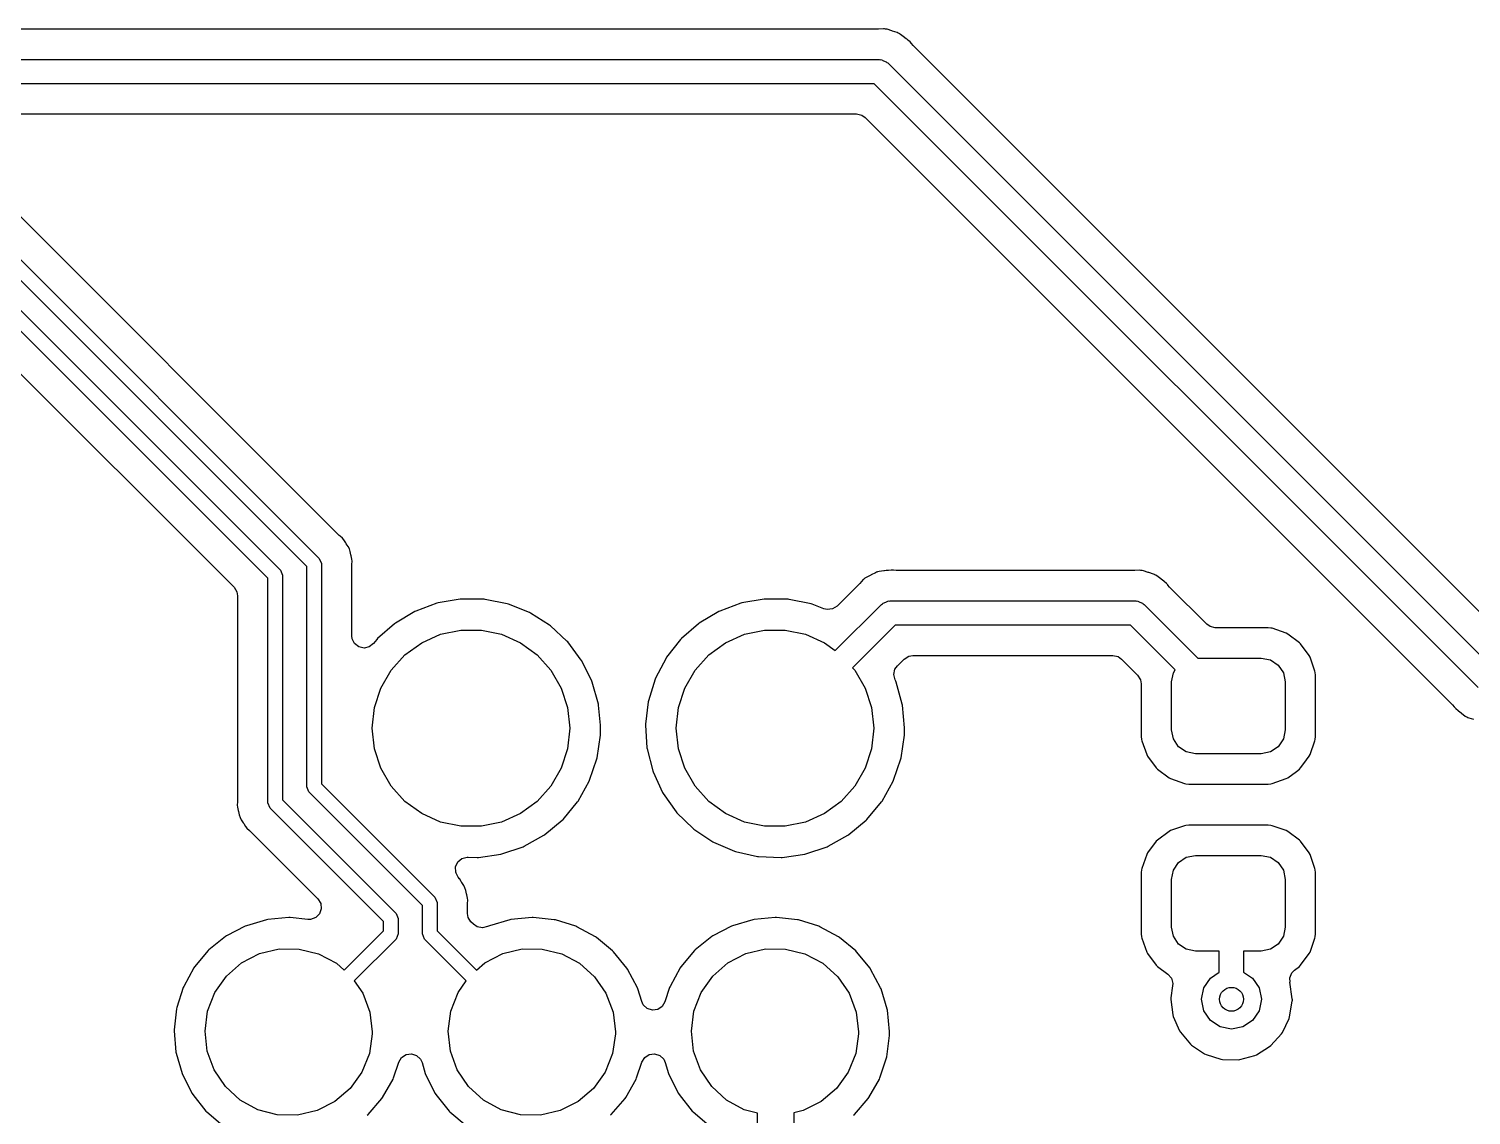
# Model space of a CAD drawing. Extents: x 0 to 4.25, y -4.33 to 0.
# Drawn here: x 2.2353 to 2.7098, y -3.3101 to -2.9525 of the extents above; entities that cross this region are included whole.
import ezdxf

# ---------------------------------------------------------------- set-up
doc = ezdxf.new("R2010")
doc.units = 0
doc.header["$MEASUREMENT"] = 0
doc.layers.add('BLACK', color=7, linetype='CONTINUOUS')

msp = doc.modelspace()

# ---------------------------------------------------------------- linework, layer by layer
at = {"layer": 'BLACK', "linetype": 'CONTINUOUS'}
for p, q in [((2.51462, -2.95256), (2.11513, -2.95256)), ((2.51478, -2.95255), (2.51462, -2.95256)), ((2.51645, -2.95249), (2.51478, -2.95255)), ((2.51675, -2.95252), (2.51645, -2.95249)), ((2.51708, -2.95255), (2.51675, -2.95252)), ((2.51722, -2.95256), (2.51708, -2.95255)), ((2.51767, -2.95265), (2.51722, -2.95256)), ((2.51923, -2.9532), (2.51767, -2.95265)), ((2.51941, -2.95326), (2.51923, -2.9532)), ((2.52093, -2.95371), (2.51941, -2.95326)), ((2.52132, -2.95391), (2.52093, -2.95371)), ((2.5214, -2.95394), (2.52132, -2.95391)), ((2.52143, -2.95396), (2.5214, -2.95394)), ((2.5216, -2.95404), (2.52143, -2.95396)), ((2.52162, -2.95405), (2.5216, -2.95404)), ((2.5217, -2.95411), (2.52162, -2.95405)), ((2.52208, -2.95432), (2.5217, -2.95411)), ((2.52332, -2.95529), (2.52208, -2.95432)), ((2.52347, -2.95541), (2.52332, -2.95529)), ((2.52393, -2.95573), (2.52347, -2.95541)), ((2.5243, -2.95605), (2.52393, -2.95573)), ((2.52448, -2.95621), (2.5243, -2.95605)), ((2.5243, -2.95605), (2.5243, -2.95605)), ((2.52523, -2.9568), (2.52448, -2.95621)), ((2.52566, -2.95727), (2.52523, -2.9568)), ((2.52571, -2.95735), (2.52566, -2.95727)), ((2.52624, -2.95801), (2.52571, -2.95735)), ((2.71641, -3.14818), (2.52624, -2.95801)), ((1.9926, -2.96254), (2.515, -2.96254)), ((2.515, -2.96254), (2.51531, -2.96264)), ((2.51531, -2.96264), (2.51563, -2.96258)), ((2.51563, -2.96258), (2.51646, -2.96301)), ((2.51646, -2.96301), (2.51735, -2.9633)), ((2.51735, -2.9633), (2.51754, -2.96356)), ((2.51754, -2.96356), (2.51783, -2.96371)), ((2.51783, -2.96371), (2.71661, -3.16249)), ((2.51334, -2.97054), (1.99094, -2.97054)), ((2.71212, -3.16932), (2.51334, -2.97054)), ((2.20848, -2.98052), (2.50755, -2.98052)), ((2.50755, -2.98052), (2.50929, -2.98091)), ((2.50929, -2.98091), (2.51038, -2.98169)), ((2.51038, -2.98169), (2.70371, -3.17502)), ((2.33739, -3.11922), (2.20639, -2.98822)), ((2.32673, -3.12948), (2.19613, -2.99888)), ((2.19883, -2.99478), (2.33083, -3.12679)), ((2.19394, -3.00657), (2.31802, -3.13065)), ((2.31392, -3.13335), (2.19124, -3.01067)), ((2.18828, -3.02182), (2.30277, -3.13631)), ((2.33764, -3.11946), (2.33739, -3.11922)), ((2.33851, -3.12018), (2.33764, -3.11946)), ((2.33894, -3.1207), (2.33851, -3.12018)), ((2.3395, -3.12167), (2.33894, -3.1207)), ((2.33969, -3.12197), (2.3395, -3.12167)), ((2.34034, -3.12289), (2.33969, -3.12197)), ((2.33083, -3.12679), (2.33154, -3.12849)), ((2.34071, -3.12369), (2.34034, -3.12289)), ((2.34101, -3.12452), (2.34071, -3.12369)), ((2.34121, -3.12563), (2.34101, -3.12452)), ((2.34128, -3.12597), (2.34121, -3.12563)), ((2.34157, -3.12706), (2.34128, -3.12597)), ((2.34163, -3.12773), (2.34157, -3.12706)), ((2.31802, -3.13065), (2.31873, -3.13235)), ((2.32673, -3.20199), (2.32673, -3.12948)), ((2.33154, -3.12849), (2.33154, -3.20099)), ((2.34152, -3.1292), (2.34153, -3.12885)), ((2.34152, -3.15231), (2.34152, -3.1292)), ((2.34153, -3.12885), (2.34163, -3.12773)), ((2.51379, -3.13151), (2.5124, -3.13226)), ((2.5142, -3.13137), (2.51379, -3.13151)), ((2.51429, -3.13133), (2.5142, -3.13137)), ((2.51431, -3.13132), (2.51429, -3.13133)), ((2.51449, -3.13127), (2.51431, -3.13132)), ((2.51452, -3.13126), (2.51449, -3.13127)), ((2.51461, -3.13124), (2.51452, -3.13126)), ((2.51503, -3.13111), (2.51461, -3.13124)), ((2.5166, -3.13093), (2.51503, -3.13111)), ((2.51678, -3.1309), (2.5166, -3.13093)), ((2.51734, -3.13081), (2.51678, -3.1309)), ((2.51783, -3.13077), (2.51734, -3.13081)), ((2.51806, -3.13076), (2.51783, -3.13077)), ((2.51783, -3.13077), (2.51783, -3.13077)), ((2.51901, -3.13064), (2.51806, -3.13076)), ((2.51965, -3.13067), (2.51901, -3.13064)), ((2.51974, -3.13069), (2.51965, -3.13067)), ((2.52058, -3.13078), (2.51974, -3.13069)), ((2.59895, -3.13078), (2.52058, -3.13078)), ((2.59911, -3.13078), (2.59895, -3.13078)), ((2.60078, -3.13071), (2.59911, -3.13078)), ((2.60108, -3.13075), (2.60078, -3.13071)), ((2.60141, -3.13078), (2.60108, -3.13075)), ((2.60155, -3.13079), (2.60141, -3.13078)), ((2.602, -3.13088), (2.60155, -3.13079)), ((2.60356, -3.13143), (2.602, -3.13088)), ((2.60374, -3.13149), (2.60356, -3.13143)), ((2.60526, -3.13194), (2.60374, -3.13149)), ((2.30277, -3.13631), (2.30371, -3.13782)), ((2.31392, -3.2073), (2.31392, -3.13335)), ((2.31873, -3.13235), (2.31873, -3.2063)), ((2.50851, -3.13515), (2.50116, -3.1425)), ((2.50862, -3.13503), (2.50851, -3.13515)), ((2.50975, -3.1338), (2.50862, -3.13503)), ((2.50999, -3.13362), (2.50975, -3.1338)), ((2.51025, -3.1334), (2.50999, -3.13362)), ((2.51035, -3.13331), (2.51025, -3.1334)), ((2.51073, -3.13306), (2.51035, -3.13331)), ((2.51223, -3.13234), (2.51073, -3.13306)), ((2.5124, -3.13226), (2.51223, -3.13234)), ((2.60565, -3.13213), (2.60526, -3.13194)), ((2.60574, -3.13217), (2.60565, -3.13213)), ((2.60576, -3.13218), (2.60574, -3.13217)), ((2.60593, -3.13227), (2.60576, -3.13218)), ((2.60595, -3.13228), (2.60593, -3.13227)), ((2.60603, -3.13233), (2.60595, -3.13228)), ((2.60641, -3.13254), (2.60603, -3.13233)), ((2.60765, -3.13352), (2.60641, -3.13254)), ((2.6078, -3.13363), (2.60765, -3.13352)), ((2.60826, -3.13396), (2.6078, -3.13363)), ((2.60864, -3.13428), (2.60826, -3.13396)), ((2.60881, -3.13444), (2.60864, -3.13428)), ((2.60864, -3.13428), (2.60864, -3.13428)), ((2.60956, -3.13502), (2.60881, -3.13444)), ((2.60999, -3.1355), (2.60956, -3.13502)), ((2.61004, -3.13558), (2.60999, -3.1355)), ((2.61057, -3.13623), (2.61004, -3.13558)), ((2.62279, -3.14845), (2.61057, -3.13623)), ((2.30371, -3.13782), (2.30394, -3.13914)), ((2.30394, -3.13914), (2.30394, -3.20658)), ((2.37722, -3.1402), (2.36989, -3.14146)), ((2.37758, -3.14017), (2.37722, -3.1402)), ((2.38503, -3.14027), (2.37758, -3.14017)), ((2.38538, -3.1403), (2.38503, -3.14027)), ((2.39268, -3.14176), (2.38538, -3.1403)), ((2.47722, -3.1402), (2.46989, -3.14146)), ((2.47758, -3.14017), (2.47722, -3.1402)), ((2.48503, -3.14027), (2.47758, -3.14017)), ((2.48538, -3.1403), (2.48503, -3.14027)), ((2.49268, -3.14176), (2.48538, -3.1403)), ((2.51631, -3.14153), (2.5172, -3.14124)), ((2.5172, -3.14124), (2.51804, -3.14081)), ((2.51804, -3.14081), (2.51835, -3.14086)), ((2.51835, -3.14086), (2.51866, -3.14076)), ((2.51866, -3.14076), (2.59933, -3.14076)), ((2.59933, -3.14076), (2.59964, -3.14086)), ((2.59964, -3.14086), (2.59996, -3.14081)), ((2.59996, -3.14081), (2.60079, -3.14124)), ((2.60079, -3.14124), (2.60168, -3.14153)), ((2.36224, -3.14428), (2.35584, -3.14809)), ((2.36256, -3.14413), (2.36224, -3.14428)), ((2.36954, -3.14155), (2.36256, -3.14413)), ((2.36989, -3.14146), (2.36954, -3.14155)), ((2.39303, -3.14186), (2.39268, -3.14176)), ((2.39994, -3.14462), (2.39303, -3.14186)), ((2.40026, -3.14478), (2.39994, -3.14462)), ((2.40656, -3.14875), (2.40026, -3.14478)), ((2.46224, -3.14428), (2.45584, -3.14809)), ((2.46256, -3.14413), (2.46224, -3.14428)), ((2.46954, -3.14155), (2.46256, -3.14413)), ((2.46989, -3.14146), (2.46954, -3.14155)), ((2.49303, -3.14186), (2.49268, -3.14176)), ((2.49685, -3.14338), (2.49303, -3.14186)), ((2.49788, -3.14364), (2.49685, -3.14338)), ((2.49965, -3.14344), (2.49788, -3.14364)), ((2.50116, -3.1425), (2.49965, -3.14344)), ((2.5006, -3.15717), (2.51583, -3.14194)), ((2.51583, -3.14194), (2.51612, -3.14179)), ((2.51612, -3.14179), (2.51631, -3.14153)), ((2.60168, -3.14153), (2.60187, -3.14179)), ((2.60187, -3.14179), (2.60216, -3.14194)), ((2.60216, -3.14194), (2.61983, -3.15961)), ((2.35555, -3.1483), (2.34995, -3.15321)), ((2.35584, -3.14809), (2.35555, -3.1483)), ((2.37071, -3.15179), (2.37735, -3.15037)), ((2.37735, -3.15037), (2.38414, -3.15037)), ((2.38414, -3.15037), (2.39079, -3.15179)), ((2.40684, -3.14897), (2.40656, -3.14875)), ((2.41231, -3.15402), (2.40684, -3.14897)), ((2.45555, -3.1483), (2.44995, -3.15321)), ((2.45584, -3.14809), (2.45555, -3.1483)), ((2.47071, -3.15179), (2.47735, -3.15037)), ((2.47735, -3.15037), (2.48414, -3.15037)), ((2.48414, -3.15037), (2.49078, -3.15179)), ((2.52032, -3.14876), (2.5063, -3.16278)), ((2.59767, -3.14876), (2.52032, -3.14876)), ((2.61244, -3.16353), (2.59767, -3.14876)), ((2.62389, -3.14923), (2.62279, -3.14845)), ((2.62562, -3.14963), (2.62389, -3.14923)), ((2.64279, -3.14963), (2.62562, -3.14963)), ((2.64298, -3.14963), (2.64279, -3.14963)), ((2.64389, -3.14972), (2.64298, -3.14963)), ((2.64436, -3.14982), (2.64389, -3.14972)), ((2.64892, -3.15143), (2.64436, -3.14982)), ((2.34162, -3.15323), (2.34152, -3.15231)), ((2.34241, -3.15483), (2.34162, -3.15323)), ((2.3438, -3.15593), (2.34241, -3.15483)), ((2.34866, -3.15479), (2.34727, -3.15591)), ((2.34971, -3.15346), (2.34866, -3.15479)), ((2.34995, -3.15321), (2.34971, -3.15346)), ((2.35901, -3.15854), (2.36451, -3.15455)), ((2.36451, -3.15455), (2.37071, -3.15179)), ((2.39079, -3.15179), (2.39699, -3.15455)), ((2.39699, -3.15455), (2.40248, -3.15854)), ((2.41255, -3.15429), (2.41231, -3.15402)), ((2.417, -3.16025), (2.41255, -3.15429)), ((2.44971, -3.15346), (2.4451, -3.15931)), ((2.44995, -3.15321), (2.44971, -3.15346)), ((2.45901, -3.15854), (2.46451, -3.15455)), ((2.46451, -3.15455), (2.47071, -3.15179)), ((2.49078, -3.15179), (2.49699, -3.15455)), ((2.49699, -3.15455), (2.5006, -3.15717)), ((2.64943, -3.1517), (2.64892, -3.15143)), ((2.65328, -3.15454), (2.64943, -3.1517)), ((2.65369, -3.15495), (2.65328, -3.15454)), ((2.65653, -3.1588), (2.65369, -3.15495)), ((2.34554, -3.15631), (2.3438, -3.15593)), ((2.34727, -3.15591), (2.34554, -3.15631)), ((2.35447, -3.16359), (2.35901, -3.15854)), ((2.40248, -3.15854), (2.40703, -3.16359)), ((2.41719, -3.16056), (2.417, -3.16025)), ((2.4449, -3.15961), (2.44144, -3.1662)), ((2.4451, -3.15931), (2.4449, -3.15961)), ((2.45447, -3.16359), (2.45901, -3.15854)), ((2.52101, -3.16218), (2.52328, -3.15992)), ((2.52328, -3.15992), (2.52479, -3.15897)), ((2.52479, -3.15897), (2.52611, -3.15874)), ((2.52611, -3.15874), (2.59188, -3.15874)), ((2.59188, -3.15874), (2.59362, -3.15914)), ((2.59362, -3.15914), (2.59471, -3.15992)), ((2.59471, -3.15992), (2.60007, -3.16527)), ((2.61983, -3.15961), (2.64075, -3.15961)), ((2.64075, -3.15961), (2.64376, -3.16021)), ((2.64376, -3.16021), (2.64632, -3.16191)), ((2.6568, -3.15931), (2.65653, -3.1588)), ((2.65841, -3.16387), (2.6568, -3.15931)), ((2.35108, -3.16947), (2.35447, -3.16359)), ((2.40703, -3.16359), (2.41042, -3.16947)), ((2.42048, -3.16723), (2.41719, -3.16056)), ((2.45108, -3.16947), (2.45447, -3.16359)), ((2.5063, -3.16278), (2.50703, -3.16359)), ((2.50703, -3.16359), (2.51042, -3.16947)), ((2.51984, -3.16505), (2.52022, -3.16331)), ((2.52025, -3.16678), (2.51984, -3.16505)), ((2.52022, -3.16331), (2.52101, -3.16218)), ((2.61122, -3.16748), (2.61182, -3.16447)), ((2.61182, -3.16447), (2.61244, -3.16353)), ((2.64632, -3.16191), (2.64802, -3.16447)), ((2.64802, -3.16447), (2.64862, -3.16748)), ((2.65851, -3.16434), (2.65841, -3.16387)), ((2.65859, -3.16525), (2.65851, -3.16434)), ((2.34898, -3.17592), (2.35108, -3.16947)), ((2.41042, -3.16947), (2.41252, -3.17592)), ((2.42061, -3.16757), (2.42048, -3.16723)), ((2.42263, -3.17473), (2.42061, -3.16757)), ((2.4413, -3.16653), (2.43909, -3.17364)), ((2.44144, -3.1662), (2.4413, -3.16653)), ((2.44898, -3.17592), (2.45108, -3.16947)), ((2.51042, -3.16947), (2.51252, -3.17592)), ((2.52048, -3.16723), (2.52025, -3.16678)), ((2.52061, -3.16757), (2.52048, -3.16723)), ((2.52263, -3.17473), (2.52061, -3.16757)), ((2.60007, -3.16527), (2.60102, -3.16678)), ((2.60102, -3.16678), (2.60124, -3.1681)), ((2.60124, -3.1681), (2.60124, -3.18527)), ((2.61122, -3.18323), (2.61122, -3.16748)), ((2.64862, -3.16748), (2.64862, -3.18323)), ((2.6586, -3.16544), (2.65859, -3.16525)), ((2.6586, -3.18527), (2.6586, -3.16544)), ((2.43902, -3.17399), (2.43814, -3.18138)), ((2.43909, -3.17364), (2.43902, -3.17399)), ((2.34827, -3.18268), (2.34898, -3.17592)), ((2.41252, -3.17592), (2.41323, -3.18268)), ((2.42269, -3.17509), (2.42263, -3.17473)), ((2.4233, -3.18174), (2.42269, -3.17509)), ((2.44827, -3.18268), (2.44898, -3.17592)), ((2.51252, -3.17592), (2.51323, -3.18268)), ((2.52269, -3.17509), (2.52263, -3.17473)), ((2.52338, -3.18256), (2.52269, -3.17509)), ((2.70371, -3.17502), (2.70424, -3.17568)), ((2.70424, -3.17568), (2.70429, -3.17575)), ((2.70429, -3.17575), (2.70472, -3.17623)), ((2.70472, -3.17623), (2.70547, -3.17682)), ((2.70547, -3.17682), (2.70565, -3.17697)), ((2.70565, -3.17697), (2.70565, -3.17697)), ((2.70565, -3.17697), (2.70602, -3.17729)), ((2.70602, -3.17729), (2.70648, -3.17762)), ((2.70648, -3.17762), (2.70663, -3.17773)), ((2.70663, -3.17773), (2.70787, -3.17871)), ((2.70787, -3.17871), (2.70825, -3.17892)), ((2.70825, -3.17892), (2.70833, -3.17897)), ((2.70833, -3.17897), (2.70836, -3.17898)), ((2.70836, -3.17898), (2.70852, -3.17907)), ((2.70852, -3.17907), (2.70855, -3.17908)), ((2.70855, -3.17908), (2.70864, -3.17912)), ((2.70864, -3.17912), (2.70903, -3.17931)), ((2.70903, -3.17931), (2.71054, -3.17976)), ((2.34898, -3.18943), (2.34827, -3.18268)), ((2.41323, -3.18268), (2.41252, -3.18943)), ((2.42335, -3.18218), (2.4233, -3.18174)), ((2.42334, -3.18479), (2.42339, -3.18279)), ((2.42338, -3.18256), (2.42335, -3.18218)), ((2.42339, -3.18279), (2.42338, -3.18256)), ((2.43814, -3.18138), (2.43813, -3.18174)), ((2.43813, -3.18174), (2.43862, -3.18917)), ((2.44898, -3.18943), (2.44827, -3.18268)), ((2.51323, -3.18268), (2.51252, -3.18943)), ((2.52334, -3.18479), (2.52339, -3.18279)), ((2.52339, -3.18279), (2.52338, -3.18256)), ((2.61182, -3.18624), (2.61122, -3.18323)), ((2.64862, -3.18323), (2.64802, -3.18624)), ((2.42224, -3.19245), (2.42332, -3.18502)), ((2.42332, -3.18502), (2.42334, -3.18479)), ((2.52224, -3.19245), (2.52332, -3.18502)), ((2.52332, -3.18502), (2.52334, -3.18479)), ((2.60124, -3.18527), (2.60125, -3.18546)), ((2.60125, -3.18546), (2.60134, -3.18637)), ((2.60134, -3.18637), (2.60144, -3.18684)), ((2.60144, -3.18684), (2.60304, -3.1914)), ((2.61353, -3.1888), (2.61182, -3.18624)), ((2.61608, -3.1905), (2.61353, -3.1888)), ((2.64632, -3.1888), (2.64376, -3.1905)), ((2.64802, -3.18624), (2.64632, -3.1888)), ((2.6568, -3.1914), (2.65841, -3.18684)), ((2.65841, -3.18684), (2.65851, -3.18637)), ((2.65851, -3.18637), (2.65859, -3.18546)), ((2.65859, -3.18546), (2.6586, -3.18527)), ((2.35108, -3.19589), (2.34898, -3.18943)), ((2.41252, -3.18943), (2.41042, -3.19589)), ((2.41976, -3.19985), (2.42215, -3.1928)), ((2.42215, -3.1928), (2.42224, -3.19245)), ((2.43862, -3.18917), (2.43867, -3.18952)), ((2.43867, -3.18952), (2.44051, -3.19674)), ((2.45108, -3.19589), (2.44898, -3.18943)), ((2.51252, -3.18943), (2.51042, -3.19589)), ((2.51976, -3.19985), (2.52215, -3.1928)), ((2.52215, -3.1928), (2.52224, -3.19245)), ((2.60304, -3.1914), (2.60331, -3.19191)), ((2.60331, -3.19191), (2.60615, -3.19576)), ((2.61909, -3.1911), (2.61608, -3.1905)), ((2.64075, -3.1911), (2.61909, -3.1911)), ((2.64376, -3.1905), (2.64075, -3.1911)), ((2.65473, -3.19435), (2.65653, -3.19191)), ((2.65653, -3.19191), (2.6568, -3.1914)), ((2.35447, -3.20177), (2.35108, -3.19589)), ((2.41042, -3.19589), (2.40703, -3.20177)), ((2.44051, -3.19674), (2.44063, -3.19707)), ((2.44063, -3.19707), (2.44374, -3.20383)), ((2.45447, -3.20177), (2.45108, -3.19589)), ((2.51042, -3.19589), (2.50703, -3.20177)), ((2.60615, -3.19576), (2.60656, -3.19617)), ((2.60656, -3.19617), (2.61041, -3.19901)), ((2.64943, -3.19901), (2.65231, -3.19689)), ((2.65231, -3.19689), (2.65328, -3.19617)), ((2.65328, -3.19617), (2.65369, -3.19576)), ((2.65369, -3.19576), (2.65473, -3.19435)), ((2.32743, -3.20369), (2.32673, -3.20199)), ((2.33154, -3.20099), (2.36887, -3.23832)), ((2.35901, -3.20681), (2.35447, -3.20177)), ((2.40703, -3.20177), (2.40248, -3.20681)), ((2.41598, -3.20667), (2.41962, -3.20018)), ((2.41962, -3.20018), (2.41976, -3.19985)), ((2.45901, -3.20681), (2.45447, -3.20177)), ((2.50703, -3.20177), (2.50248, -3.20681)), ((2.51598, -3.20667), (2.51962, -3.20018)), ((2.51962, -3.20018), (2.51976, -3.19985)), ((2.61041, -3.19901), (2.61092, -3.19928)), ((2.61092, -3.19928), (2.61549, -3.20089)), ((2.61549, -3.20089), (2.61595, -3.20099)), ((2.61595, -3.20099), (2.61687, -3.20107)), ((2.61687, -3.20107), (2.61705, -3.20108)), ((2.61705, -3.20108), (2.64279, -3.20108)), ((2.64279, -3.20108), (2.64298, -3.20107)), ((2.64298, -3.20107), (2.64389, -3.20099)), ((2.64389, -3.20099), (2.64436, -3.20089)), ((2.64436, -3.20089), (2.64892, -3.19928)), ((2.64892, -3.19928), (2.64943, -3.19901)), ((2.30392, -3.20693), (2.30383, -3.20805)), ((2.30394, -3.20658), (2.30392, -3.20693)), ((2.31462, -3.209), (2.31392, -3.2073)), ((2.31873, -3.2063), (2.35606, -3.24363)), ((2.36476, -3.24102), (2.32743, -3.20369)), ((2.36451, -3.21081), (2.35901, -3.20681)), ((2.40248, -3.20681), (2.39699, -3.21081)), ((2.41102, -3.21269), (2.41578, -3.20697)), ((2.41578, -3.20697), (2.41598, -3.20667)), ((2.44374, -3.20383), (2.44392, -3.20415)), ((2.44392, -3.20415), (2.44822, -3.21022)), ((2.46451, -3.21081), (2.45901, -3.20681)), ((2.50248, -3.20681), (2.49699, -3.21081)), ((2.51102, -3.21269), (2.51578, -3.20697)), ((2.51578, -3.20697), (2.51598, -3.20667)), ((2.30383, -3.20805), (2.30388, -3.20872)), ((2.30388, -3.20872), (2.30418, -3.20981)), ((2.30418, -3.20981), (2.30425, -3.21015)), ((2.30425, -3.21015), (2.30445, -3.21126)), ((2.30445, -3.21126), (2.30475, -3.21209)), ((2.30475, -3.21209), (2.30512, -3.21289)), ((2.35195, -3.24632), (2.31462, -3.209)), ((2.37071, -3.21357), (2.36451, -3.21081)), ((2.39699, -3.21081), (2.39079, -3.21357)), ((2.44822, -3.21022), (2.44845, -3.2105)), ((2.44845, -3.2105), (2.45378, -3.21569)), ((2.47071, -3.21357), (2.46451, -3.21081)), ((2.49699, -3.21081), (2.49078, -3.21357)), ((2.30512, -3.21289), (2.30577, -3.21381)), ((2.30577, -3.21381), (2.30596, -3.21411)), ((2.30596, -3.21411), (2.30652, -3.21508)), ((2.30652, -3.21508), (2.30695, -3.2156)), ((2.30695, -3.2156), (2.30781, -3.21632)), ((2.30781, -3.21632), (2.30807, -3.21656)), ((2.30807, -3.21656), (2.33034, -3.23883)), ((2.37735, -3.21498), (2.37071, -3.21357)), ((2.38414, -3.21498), (2.37735, -3.21498)), ((2.39079, -3.21357), (2.38414, -3.21498)), ((2.40504, -3.2177), (2.41076, -3.21294)), ((2.41076, -3.21294), (2.41102, -3.21269)), ((2.45378, -3.21569), (2.45406, -3.21592)), ((2.45406, -3.21592), (2.46025, -3.22005)), ((2.47735, -3.21498), (2.47071, -3.21357)), ((2.48414, -3.21498), (2.47735, -3.21498)), ((2.49078, -3.21357), (2.48414, -3.21498)), ((2.50504, -3.2177), (2.51076, -3.21294)), ((2.51076, -3.21294), (2.51102, -3.21269)), ((2.61041, -3.21666), (2.60656, -3.2195)), ((2.61092, -3.21639), (2.61041, -3.21666)), ((2.61549, -3.21478), (2.61092, -3.21639)), ((2.61595, -3.21468), (2.61549, -3.21478)), ((2.61687, -3.2146), (2.61595, -3.21468)), ((2.61705, -3.21459), (2.61687, -3.2146)), ((2.64279, -3.21459), (2.61705, -3.21459)), ((2.64298, -3.2146), (2.64279, -3.21459)), ((2.64389, -3.21468), (2.64298, -3.2146)), ((2.64436, -3.21478), (2.64389, -3.21468)), ((2.64892, -3.21639), (2.64436, -3.21478)), ((2.64943, -3.21666), (2.64892, -3.21639)), ((2.65328, -3.2195), (2.64943, -3.21666)), ((2.39087, -3.22408), (2.39792, -3.22169)), ((2.39792, -3.22169), (2.39825, -3.22155)), ((2.39825, -3.22155), (2.40474, -3.21791)), ((2.40474, -3.21791), (2.40504, -3.2177)), ((2.46025, -3.22005), (2.46057, -3.22022)), ((2.46057, -3.22022), (2.46741, -3.22316)), ((2.49087, -3.22408), (2.49792, -3.22169)), ((2.49792, -3.22169), (2.49825, -3.22155)), ((2.49825, -3.22155), (2.50474, -3.21791)), ((2.50474, -3.21791), (2.50504, -3.2177)), ((2.60615, -3.21991), (2.60331, -3.22376)), ((2.60656, -3.2195), (2.60615, -3.21991)), ((2.65369, -3.21991), (2.65328, -3.2195)), ((2.65653, -3.22376), (2.65369, -3.21991)), ((2.37567, -3.22834), (2.3764, -3.22672)), ((2.3764, -3.22672), (2.37776, -3.22557)), ((2.37776, -3.22557), (2.37949, -3.22513)), ((2.37949, -3.22513), (2.37975, -3.22513)), ((2.37975, -3.22513), (2.3828, -3.22525)), ((2.3828, -3.22525), (2.38316, -3.22524)), ((2.38316, -3.22524), (2.39052, -3.22417)), ((2.39052, -3.22417), (2.39087, -3.22408)), ((2.46741, -3.22316), (2.46775, -3.22327)), ((2.46775, -3.22327), (2.47501, -3.22492)), ((2.47501, -3.22492), (2.47536, -3.22496)), ((2.47536, -3.22496), (2.4828, -3.22525)), ((2.4828, -3.22525), (2.48316, -3.22524)), ((2.48316, -3.22524), (2.49052, -3.22417)), ((2.49052, -3.22417), (2.49087, -3.22408)), ((2.60304, -3.22427), (2.60144, -3.22883)), ((2.60331, -3.22376), (2.60304, -3.22427)), ((2.61353, -3.22687), (2.61608, -3.22517)), ((2.61608, -3.22517), (2.61909, -3.22457)), ((2.61909, -3.22457), (2.64075, -3.22457)), ((2.64075, -3.22457), (2.64376, -3.22517)), ((2.64376, -3.22517), (2.64632, -3.22687)), ((2.6568, -3.22427), (2.65653, -3.22376)), ((2.65841, -3.22883), (2.6568, -3.22427)), ((2.37571, -3.23012), (2.37567, -3.22834)), ((2.37586, -3.2304), (2.37571, -3.23012)), ((2.37652, -3.2317), (2.37586, -3.2304)), ((2.60125, -3.23021), (2.60124, -3.2304)), ((2.60124, -3.2304), (2.60124, -3.25023)), ((2.60134, -3.2293), (2.60125, -3.23021)), ((2.60144, -3.22883), (2.60134, -3.2293)), ((2.61122, -3.23244), (2.61182, -3.22943)), ((2.61182, -3.22943), (2.61353, -3.22687)), ((2.64632, -3.22687), (2.64802, -3.22943)), ((2.64802, -3.22943), (2.64862, -3.23244)), ((2.65851, -3.2293), (2.65841, -3.22883)), ((2.65859, -3.23021), (2.65851, -3.2293)), ((2.6586, -3.2304), (2.65859, -3.23021)), ((2.6586, -3.25023), (2.6586, -3.2304)), ((2.37697, -3.23223), (2.37652, -3.2317)), ((2.37701, -3.2323), (2.37697, -3.23223)), ((2.37753, -3.23321), (2.37701, -3.2323)), ((2.37772, -3.2335), (2.37753, -3.23321)), ((2.37837, -3.23442), (2.37772, -3.2335)), ((2.37874, -3.23523), (2.37837, -3.23442)), ((2.37904, -3.23606), (2.37874, -3.23523)), ((2.37924, -3.23717), (2.37904, -3.23606)), ((2.61122, -3.24819), (2.61122, -3.23244)), ((2.64862, -3.23244), (2.64862, -3.24819)), ((2.33034, -3.23883), (2.33129, -3.24034)), ((2.33129, -3.24034), (2.33149, -3.24211)), ((2.36476, -3.25042), (2.36476, -3.24102)), ((2.36887, -3.23832), (2.36957, -3.24002)), ((2.36957, -3.24002), (2.36957, -3.24942)), ((2.37931, -3.23751), (2.37924, -3.23717)), ((2.37961, -3.23859), (2.37931, -3.23751)), ((2.37955, -3.24074), (2.37957, -3.24039)), ((2.37955, -3.24363), (2.37955, -3.24074)), ((2.37957, -3.24039), (2.37966, -3.23927)), ((2.37966, -3.23927), (2.37961, -3.23859)), ((2.3135, -3.24572), (2.30682, -3.24769)), ((2.31388, -3.24565), (2.3135, -3.24572)), ((2.32082, -3.24501), (2.31388, -3.24565)), ((2.3212, -3.24502), (2.32082, -3.24501)), ((2.3271, -3.24564), (2.3212, -3.24502)), ((2.32796, -3.24563), (2.3271, -3.24564)), ((2.32964, -3.24504), (2.32796, -3.24563)), ((2.3309, -3.24379), (2.32964, -3.24504)), ((2.33149, -3.24211), (2.3309, -3.24379)), ((2.35606, -3.24363), (2.35676, -3.24533)), ((2.35676, -3.24533), (2.35676, -3.25042)), ((2.37978, -3.24495), (2.37955, -3.24363)), ((2.38072, -3.24646), (2.37978, -3.24495)), ((2.3935, -3.24572), (2.38682, -3.24769)), ((2.39388, -3.24565), (2.3935, -3.24572)), ((2.40082, -3.24501), (2.39388, -3.24565)), ((2.4012, -3.24502), (2.40082, -3.24501)), ((2.40813, -3.24575), (2.4012, -3.24502)), ((2.40851, -3.24582), (2.40813, -3.24575)), ((2.4735, -3.24572), (2.46682, -3.24769)), ((2.47388, -3.24565), (2.4735, -3.24572)), ((2.48082, -3.24501), (2.47388, -3.24565)), ((2.4812, -3.24502), (2.48082, -3.24501)), ((2.48813, -3.24575), (2.4812, -3.24502)), ((2.48851, -3.24582), (2.48813, -3.24575)), ((2.30646, -3.24783), (2.30029, -3.25106)), ((2.30682, -3.24769), (2.30646, -3.24783)), ((2.33901, -3.26236), (2.35195, -3.24942)), ((2.35195, -3.24942), (2.35195, -3.24632)), ((2.35676, -3.25042), (2.35606, -3.25212)), ((2.36546, -3.25212), (2.36476, -3.25042)), ((2.36957, -3.24942), (2.38249, -3.26235)), ((2.38151, -3.24725), (2.38072, -3.24646)), ((2.38273, -3.24808), (2.38151, -3.24725)), ((2.38447, -3.24842), (2.38273, -3.24808)), ((2.3862, -3.24797), (2.38447, -3.24842)), ((2.38646, -3.24783), (2.3862, -3.24797)), ((2.38682, -3.24769), (2.38646, -3.24783)), ((2.41517, -3.24788), (2.40851, -3.24582)), ((2.41552, -3.24803), (2.41517, -3.24788)), ((2.42165, -3.25135), (2.41552, -3.24803)), ((2.46646, -3.24783), (2.46029, -3.25106)), ((2.46682, -3.24769), (2.46646, -3.24783)), ((2.49517, -3.24788), (2.48851, -3.24582)), ((2.49552, -3.24803), (2.49517, -3.24788)), ((2.50165, -3.25135), (2.49552, -3.24803)), ((2.60124, -3.25023), (2.60125, -3.25042)), ((2.60125, -3.25042), (2.60134, -3.25133)), ((2.61182, -3.2512), (2.61122, -3.24819)), ((2.64862, -3.24819), (2.64802, -3.2512)), ((2.65851, -3.25133), (2.65859, -3.25042)), ((2.65859, -3.25042), (2.6586, -3.25023)), ((2.29997, -3.25127), (2.29453, -3.25563)), ((2.30029, -3.25106), (2.29997, -3.25127)), ((2.35606, -3.25212), (2.34233, -3.26584)), ((2.37919, -3.26584), (2.36546, -3.25212)), ((2.42197, -3.25156), (2.42165, -3.25135)), ((2.42734, -3.256), (2.42197, -3.25156)), ((2.45997, -3.25127), (2.45453, -3.25563)), ((2.46029, -3.25106), (2.45997, -3.25127)), ((2.50197, -3.25156), (2.50165, -3.25135)), ((2.50734, -3.256), (2.50197, -3.25156)), ((2.60134, -3.25133), (2.60144, -3.2518)), ((2.60144, -3.2518), (2.60304, -3.25636)), ((2.61353, -3.25376), (2.61182, -3.2512)), ((2.61608, -3.25546), (2.61353, -3.25376)), ((2.64632, -3.25376), (2.64376, -3.25546)), ((2.64802, -3.2512), (2.64632, -3.25376)), ((2.6568, -3.25636), (2.65841, -3.2518)), ((2.65841, -3.2518), (2.65851, -3.25133)), ((2.29426, -3.2559), (2.28978, -3.26124)), ((2.29453, -3.25563), (2.29426, -3.2559)), ((2.3003, -3.26426), (2.30528, -3.25992)), ((2.30528, -3.25992), (2.31116, -3.25688)), ((2.31116, -3.25688), (2.31758, -3.25534)), ((2.31758, -3.25534), (2.3242, -3.25537)), ((2.3242, -3.25537), (2.33061, -3.25699)), ((2.33061, -3.25699), (2.33645, -3.26008)), ((2.38249, -3.26235), (2.38528, -3.25992)), ((2.38528, -3.25992), (2.39116, -3.25688)), ((2.39116, -3.25688), (2.39758, -3.25534)), ((2.39758, -3.25534), (2.4042, -3.25537)), ((2.4042, -3.25537), (2.41061, -3.25699)), ((2.41061, -3.25699), (2.41645, -3.26008)), ((2.42761, -3.25627), (2.42734, -3.256)), ((2.43201, -3.26168), (2.42761, -3.25627)), ((2.45426, -3.2559), (2.44978, -3.26124)), ((2.45453, -3.25563), (2.45426, -3.2559)), ((2.4603, -3.26426), (2.46528, -3.25992)), ((2.46528, -3.25992), (2.47116, -3.25688)), ((2.47116, -3.25688), (2.47758, -3.25534)), ((2.47758, -3.25534), (2.4842, -3.25537)), ((2.4842, -3.25537), (2.49061, -3.25699)), ((2.49061, -3.25699), (2.49645, -3.26008)), ((2.50761, -3.25627), (2.50734, -3.256)), ((2.51201, -3.26168), (2.50761, -3.25627)), ((2.60304, -3.25636), (2.60331, -3.25687)), ((2.60331, -3.25687), (2.60615, -3.26072)), ((2.61909, -3.25606), (2.61608, -3.25546)), ((2.62694, -3.25606), (2.61909, -3.25606)), ((2.62694, -3.26299), (2.62694, -3.25606)), ((2.64075, -3.25606), (2.63494, -3.25606)), ((2.63494, -3.25606), (2.63494, -3.26299)), ((2.64376, -3.25546), (2.64075, -3.25606)), ((2.65369, -3.26072), (2.65653, -3.25687)), ((2.65653, -3.25687), (2.6568, -3.25636)), ((2.28956, -3.26156), (2.28621, -3.26767)), ((2.28978, -3.26124), (2.28956, -3.26156)), ((2.29649, -3.26967), (2.3003, -3.26426)), ((2.33645, -3.26008), (2.33901, -3.26236)), ((2.41645, -3.26008), (2.42139, -3.26448)), ((2.42139, -3.26448), (2.42514, -3.26993)), ((2.43222, -3.26199), (2.43201, -3.26168)), ((2.4355, -3.26815), (2.43222, -3.26199)), ((2.44956, -3.26156), (2.44621, -3.26767)), ((2.44978, -3.26124), (2.44956, -3.26156)), ((2.45649, -3.26967), (2.4603, -3.26426)), ((2.49645, -3.26008), (2.50139, -3.26448)), ((2.50139, -3.26448), (2.50514, -3.26993)), ((2.51222, -3.26199), (2.51201, -3.26168)), ((2.5155, -3.26815), (2.51222, -3.26199)), ((2.60615, -3.26072), (2.60656, -3.26113)), ((2.60656, -3.26113), (2.61, -3.26367)), ((2.61, -3.26367), (2.61116, -3.26502)), ((2.62399, -3.26497), (2.62694, -3.26299)), ((2.63494, -3.26299), (2.6379, -3.26497)), ((2.65012, -3.26487), (2.65079, -3.26322)), ((2.65079, -3.26322), (2.65169, -3.26231)), ((2.65169, -3.26231), (2.65328, -3.26113)), ((2.65328, -3.26113), (2.65369, -3.26072)), ((2.28606, -3.26802), (2.28395, -3.27466)), ((2.28621, -3.26767), (2.28606, -3.26802)), ((2.34233, -3.26584), (2.34514, -3.26993)), ((2.37649, -3.26967), (2.37919, -3.26584)), ((2.43564, -3.2685), (2.4355, -3.26815)), ((2.43691, -3.2727), (2.43564, -3.2685)), ((2.44606, -3.26802), (2.44455, -3.27276)), ((2.44621, -3.26767), (2.44606, -3.26802)), ((2.51564, -3.2685), (2.5155, -3.26815)), ((2.51766, -3.27517), (2.51564, -3.2685)), ((2.61157, -3.2675), (2.61096, -3.27141)), ((2.61116, -3.26502), (2.61162, -3.26674)), ((2.61162, -3.26674), (2.61157, -3.2675)), ((2.6211, -3.27193), (2.62185, -3.26816)), ((2.62185, -3.26816), (2.62399, -3.26497)), ((2.6379, -3.26497), (2.64004, -3.26816)), ((2.64004, -3.26816), (2.64079, -3.27193)), ((2.6502, -3.2663), (2.65012, -3.26487)), ((2.65095, -3.27178), (2.65017, -3.2663)), ((2.65017, -3.2663), (2.6502, -3.2663)), ((2.29409, -3.27583), (2.29649, -3.26967)), ((2.34514, -3.26993), (2.34747, -3.27611)), ((2.37409, -3.27583), (2.37649, -3.26967)), ((2.42514, -3.26993), (2.42747, -3.27611)), ((2.43742, -3.27377), (2.43691, -3.2727)), ((2.43871, -3.27499), (2.43742, -3.27377)), ((2.44455, -3.27276), (2.44365, -3.27429)), ((2.45409, -3.27583), (2.45649, -3.26967)), ((2.50514, -3.26993), (2.50747, -3.27611)), ((2.61096, -3.27141), (2.61096, -3.27196)), ((2.61096, -3.27196), (2.61162, -3.27704)), ((2.62185, -3.2757), (2.6211, -3.27193)), ((2.64079, -3.27193), (2.64004, -3.2757)), ((2.65007, -3.27774), (2.65094, -3.27257)), ((2.65094, -3.27257), (2.65097, -3.27226)), ((2.65097, -3.27208), (2.65095, -3.27178)), ((2.65097, -3.27226), (2.65097, -3.27208)), ((2.28387, -3.27503), (2.28309, -3.28196)), ((2.28395, -3.27466), (2.28387, -3.27503)), ((2.29323, -3.28239), (2.29409, -3.27583)), ((2.34747, -3.27611), (2.34827, -3.28268)), ((2.37323, -3.28239), (2.37409, -3.27583)), ((2.42747, -3.27611), (2.42827, -3.28268)), ((2.44041, -3.27553), (2.43871, -3.27499)), ((2.44217, -3.27528), (2.44041, -3.27553)), ((2.44365, -3.27429), (2.44217, -3.27528)), ((2.45323, -3.28239), (2.45409, -3.27583)), ((2.50747, -3.27611), (2.50827, -3.28268)), ((2.51773, -3.27555), (2.51766, -3.27517)), ((2.51842, -3.28257), (2.51773, -3.27555)), ((2.61162, -3.27704), (2.61177, -3.27757)), ((2.61177, -3.27757), (2.61383, -3.28226)), ((2.62399, -3.27889), (2.62185, -3.2757)), ((2.62718, -3.28102), (2.62399, -3.27889)), ((2.6379, -3.27889), (2.63471, -3.28102)), ((2.64004, -3.2757), (2.6379, -3.27889)), ((2.64767, -3.28288), (2.6499, -3.27827)), ((2.6499, -3.27827), (2.65007, -3.27774)), ((2.28309, -3.28196), (2.28309, -3.28234)), ((2.28309, -3.28234), (2.28367, -3.28929)), ((2.29396, -3.28896), (2.29323, -3.28239)), ((2.34826, -3.28325), (2.34733, -3.2898)), ((2.34827, -3.28268), (2.34826, -3.28325)), ((2.37396, -3.28896), (2.37323, -3.28239)), ((2.42826, -3.28325), (2.42733, -3.2898)), ((2.42827, -3.28268), (2.42826, -3.28325)), ((2.45396, -3.28896), (2.45323, -3.28239)), ((2.50826, -3.28325), (2.50733, -3.2898)), ((2.50827, -3.28268), (2.50826, -3.28325)), ((2.5184, -3.28384), (2.51842, -3.28362)), ((2.51843, -3.28279), (2.51842, -3.28257)), ((2.51842, -3.28362), (2.51843, -3.28279)), ((2.61383, -3.28226), (2.61412, -3.28273)), ((2.61412, -3.28273), (2.61742, -3.28664)), ((2.63094, -3.28177), (2.62718, -3.28102)), ((2.63471, -3.28102), (2.63094, -3.28177)), ((2.64392, -3.28713), (2.64736, -3.28334)), ((2.64736, -3.28334), (2.64767, -3.28288)), ((2.51752, -3.29084), (2.5184, -3.28384)), ((2.61742, -3.28664), (2.61783, -3.28701)), ((2.61783, -3.28701), (2.62209, -3.28985)), ((2.63914, -3.29016), (2.6435, -3.28748)), ((2.6435, -3.28748), (2.64392, -3.28713)), ((2.28367, -3.28929), (2.28374, -3.28966)), ((2.28374, -3.28966), (2.28566, -3.29636)), ((2.29623, -3.29517), (2.29396, -3.28896)), ((2.34733, -3.2898), (2.34486, -3.29593)), ((2.35523, -3.29782), (2.35698, -3.29257)), ((2.35698, -3.29257), (2.3579, -3.29105)), ((2.3579, -3.29105), (2.35939, -3.29008)), ((2.35939, -3.29008), (2.36116, -3.28985)), ((2.36116, -3.28985), (2.36285, -3.29042)), ((2.36285, -3.29042), (2.36413, -3.29166)), ((2.36413, -3.29166), (2.36462, -3.29273)), ((2.36462, -3.29273), (2.36566, -3.29636)), ((2.37623, -3.29517), (2.37396, -3.28896)), ((2.42733, -3.2898), (2.42486, -3.29593)), ((2.43523, -3.29782), (2.43698, -3.29257)), ((2.43698, -3.29257), (2.4379, -3.29105)), ((2.4379, -3.29105), (2.43939, -3.29008)), ((2.43939, -3.29008), (2.44116, -3.28985)), ((2.44116, -3.28985), (2.44285, -3.29042)), ((2.44285, -3.29042), (2.44413, -3.29166)), ((2.44413, -3.29166), (2.44462, -3.29273)), ((2.44462, -3.29273), (2.44566, -3.29636)), ((2.45623, -3.29517), (2.45396, -3.28896)), ((2.50733, -3.2898), (2.50486, -3.29593)), ((2.51523, -3.29782), (2.51743, -3.29121)), ((2.51743, -3.29121), (2.51752, -3.29084)), ((2.62209, -3.28985), (2.62259, -3.29009)), ((2.62259, -3.29009), (2.62748, -3.29161)), ((2.62748, -3.29161), (2.62802, -3.2917)), ((2.62802, -3.2917), (2.63314, -3.2918)), ((2.63314, -3.2918), (2.63369, -3.29173)), ((2.63369, -3.29173), (2.63863, -3.29038)), ((2.63863, -3.29038), (2.63914, -3.29016)), ((2.28566, -3.29636), (2.2858, -3.29672)), ((2.2858, -3.29672), (2.28899, -3.30292)), ((2.29992, -3.30066), (2.29623, -3.29517)), ((2.34486, -3.29593), (2.34101, -3.3013)), ((2.35508, -3.29817), (2.35523, -3.29782)), ((2.36566, -3.29636), (2.3658, -3.29672)), ((2.3658, -3.29672), (2.36899, -3.30292)), ((2.37992, -3.30066), (2.37623, -3.29517)), ((2.42486, -3.29593), (2.42101, -3.3013)), ((2.43508, -3.29817), (2.43523, -3.29782)), ((2.44566, -3.29636), (2.4458, -3.29672)), ((2.4458, -3.29672), (2.44899, -3.30292)), ((2.45992, -3.30066), (2.45623, -3.29517)), ((2.50486, -3.29593), (2.50101, -3.3013)), ((2.51508, -3.29817), (2.51523, -3.29782)), ((2.30481, -3.30511), (2.29992, -3.30066)), ((2.34101, -3.3013), (2.33598, -3.3056)), ((2.35163, -3.30423), (2.35508, -3.29817)), ((2.38481, -3.30511), (2.37992, -3.30066)), ((2.42101, -3.3013), (2.41598, -3.3056)), ((2.43163, -3.30423), (2.43508, -3.29817)), ((2.46481, -3.30511), (2.45992, -3.30066)), ((2.50101, -3.3013), (2.49598, -3.3056)), ((2.51163, -3.30423), (2.51508, -3.29817)), ((2.28899, -3.30292), (2.28919, -3.30324)), ((2.28919, -3.30324), (2.29352, -3.3087)), ((2.31062, -3.30826), (2.30481, -3.30511)), ((2.33598, -3.3056), (2.33007, -3.30857)), ((2.34686, -3.30982), (2.35141, -3.30454)), ((2.35141, -3.30454), (2.35163, -3.30423)), ((2.36899, -3.30292), (2.36919, -3.30324)), ((2.36919, -3.30324), (2.37352, -3.3087)), ((2.39062, -3.30826), (2.38481, -3.30511)), ((2.41598, -3.3056), (2.41007, -3.30857)), ((2.42686, -3.30982), (2.43141, -3.30454)), ((2.43141, -3.30454), (2.43163, -3.30423)), ((2.44899, -3.30292), (2.44919, -3.30324)), ((2.44919, -3.30324), (2.45352, -3.3087)), ((2.47062, -3.30826), (2.46481, -3.30511)), ((2.49598, -3.3056), (2.49007, -3.30857)), ((2.50686, -3.30982), (2.51141, -3.30454)), ((2.51141, -3.30454), (2.51163, -3.30423)), ((2.29352, -3.3087), (2.29379, -3.30898)), ((2.29379, -3.30898), (2.2991, -3.31349)), ((2.31701, -3.30994), (2.31062, -3.30826)), ((2.32362, -3.31005), (2.31701, -3.30994)), ((2.33007, -3.30857), (2.32362, -3.31005)), ((2.34658, -3.31008), (2.34686, -3.30982)), ((2.37352, -3.3087), (2.37379, -3.30898)), ((2.37379, -3.30898), (2.3791, -3.31349)), ((2.39701, -3.30994), (2.39062, -3.30826)), ((2.40362, -3.31005), (2.39701, -3.30994)), ((2.41007, -3.30857), (2.40362, -3.31005)), ((2.42658, -3.31008), (2.42686, -3.30982)), ((2.45352, -3.3087), (2.45379, -3.30898)), ((2.45379, -3.30898), (2.4591, -3.31349)), ((2.47494, -3.3094), (2.47062, -3.30826)), ((2.47494, -3.34177), (2.47494, -3.3094)), ((2.49007, -3.30857), (2.48694, -3.30929)), ((2.48694, -3.30929), (2.48694, -3.34425)), ((2.50658, -3.31008), (2.50686, -3.30982))]:
    msp.add_line(p, q, dxfattribs=at)
at = {"layer": 'BLACK'}
msp.add_circle((2.63094, -3.27193), 0.003937, dxfattribs=at)

doc.saveas('drawing.dxf')
